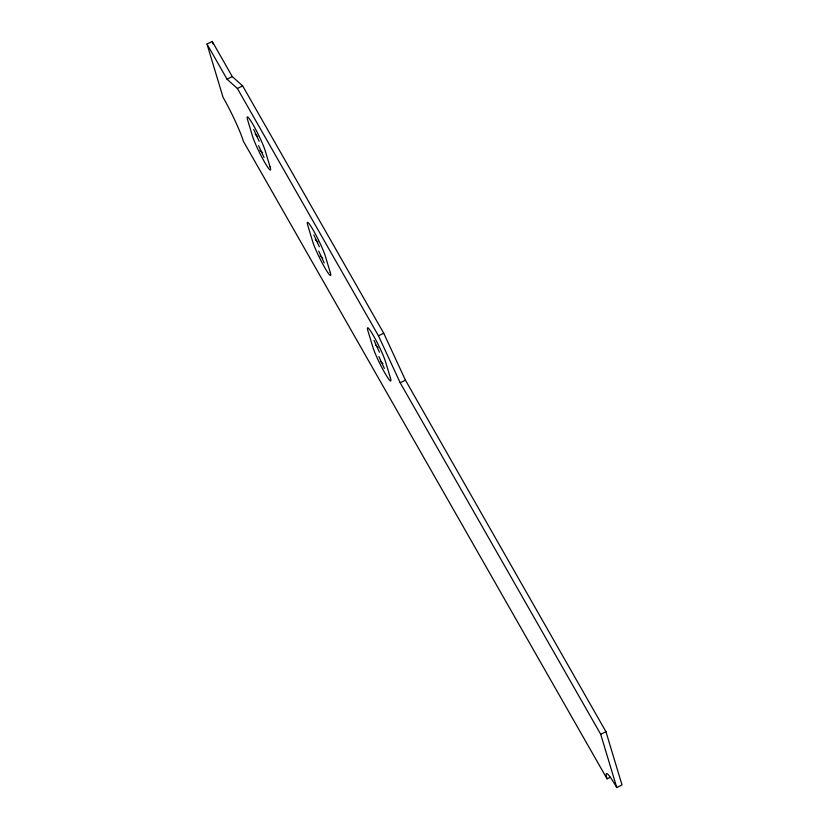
<?xml version="1.0" encoding="UTF-8"?>
<svg xmlns="http://www.w3.org/2000/svg" width="829" height="829" viewBox="0 0 829 829"><rect width="100%" height="100%" fill="white"/><g stroke="black" fill="none" stroke-linecap="round" stroke-linejoin="round"><path stroke-width="1.24" d="M206.991 44.041L212.245 41.45L232.286 76.6L242.648 85.884L383.723 333.217L405.443 380.169L605.958 731.706L622.009 784.959L616.755 787.55A35.336 3.544 63.7 0 0 607.046 778.835L243.405 141.313A35.336 3.544 63.7 0 0 223.042 97.294L206.991 44.041L227.032 79.19L237.395 88.485L378.47 335.807L400.189 382.76L600.704 734.297L616.755 787.55M227.032 79.19L232.286 76.6M237.395 88.485L242.648 85.884M378.47 335.807L383.723 333.217M400.189 382.76L405.443 380.169M600.704 734.297L605.958 731.706M607.046 778.835L610.196 777.281M255.125 134.194L257.736 136.547M259.995 150.381L262.617 152.723M315.279 239.664L317.89 242.006M320.149 255.84L322.771 258.182M375.433 345.123L378.045 347.465M380.314 361.299L382.925 363.651M373.993 340.367L379.475 352.221M378.874 356.553L384.355 368.397M313.839 234.908L319.32 246.762M318.719 251.083L324.201 262.938M253.684 129.438L259.166 141.293M258.565 145.624L264.047 157.479M212.245 41.45L212.991 43.927M390.386 377.858L385.516 361.672A20.611 2.062 63.7 0 0 373.63 335.994A20.611 2.062 63.7 0 0 367.962 330.916L372.843 347.092A20.611 2.062 63.7 0 0 384.718 372.77A20.611 2.062 63.7 0 0 390.386 377.858M330.232 272.389L325.351 256.213A20.611 2.062 63.7 0 0 313.476 230.535A20.611 2.062 63.7 0 0 307.808 225.447L312.688 241.633A20.611 2.062 63.7 0 0 324.564 267.311A20.611 2.062 63.7 0 0 330.232 272.389M270.078 166.93L265.197 150.754A20.611 2.062 63.7 0 0 253.322 125.075A20.611 2.062 63.7 0 0 247.653 119.987L252.534 136.174A20.611 2.062 63.7 0 0 264.41 161.852A20.611 2.062 63.7 0 0 270.078 166.93"/></g></svg>
